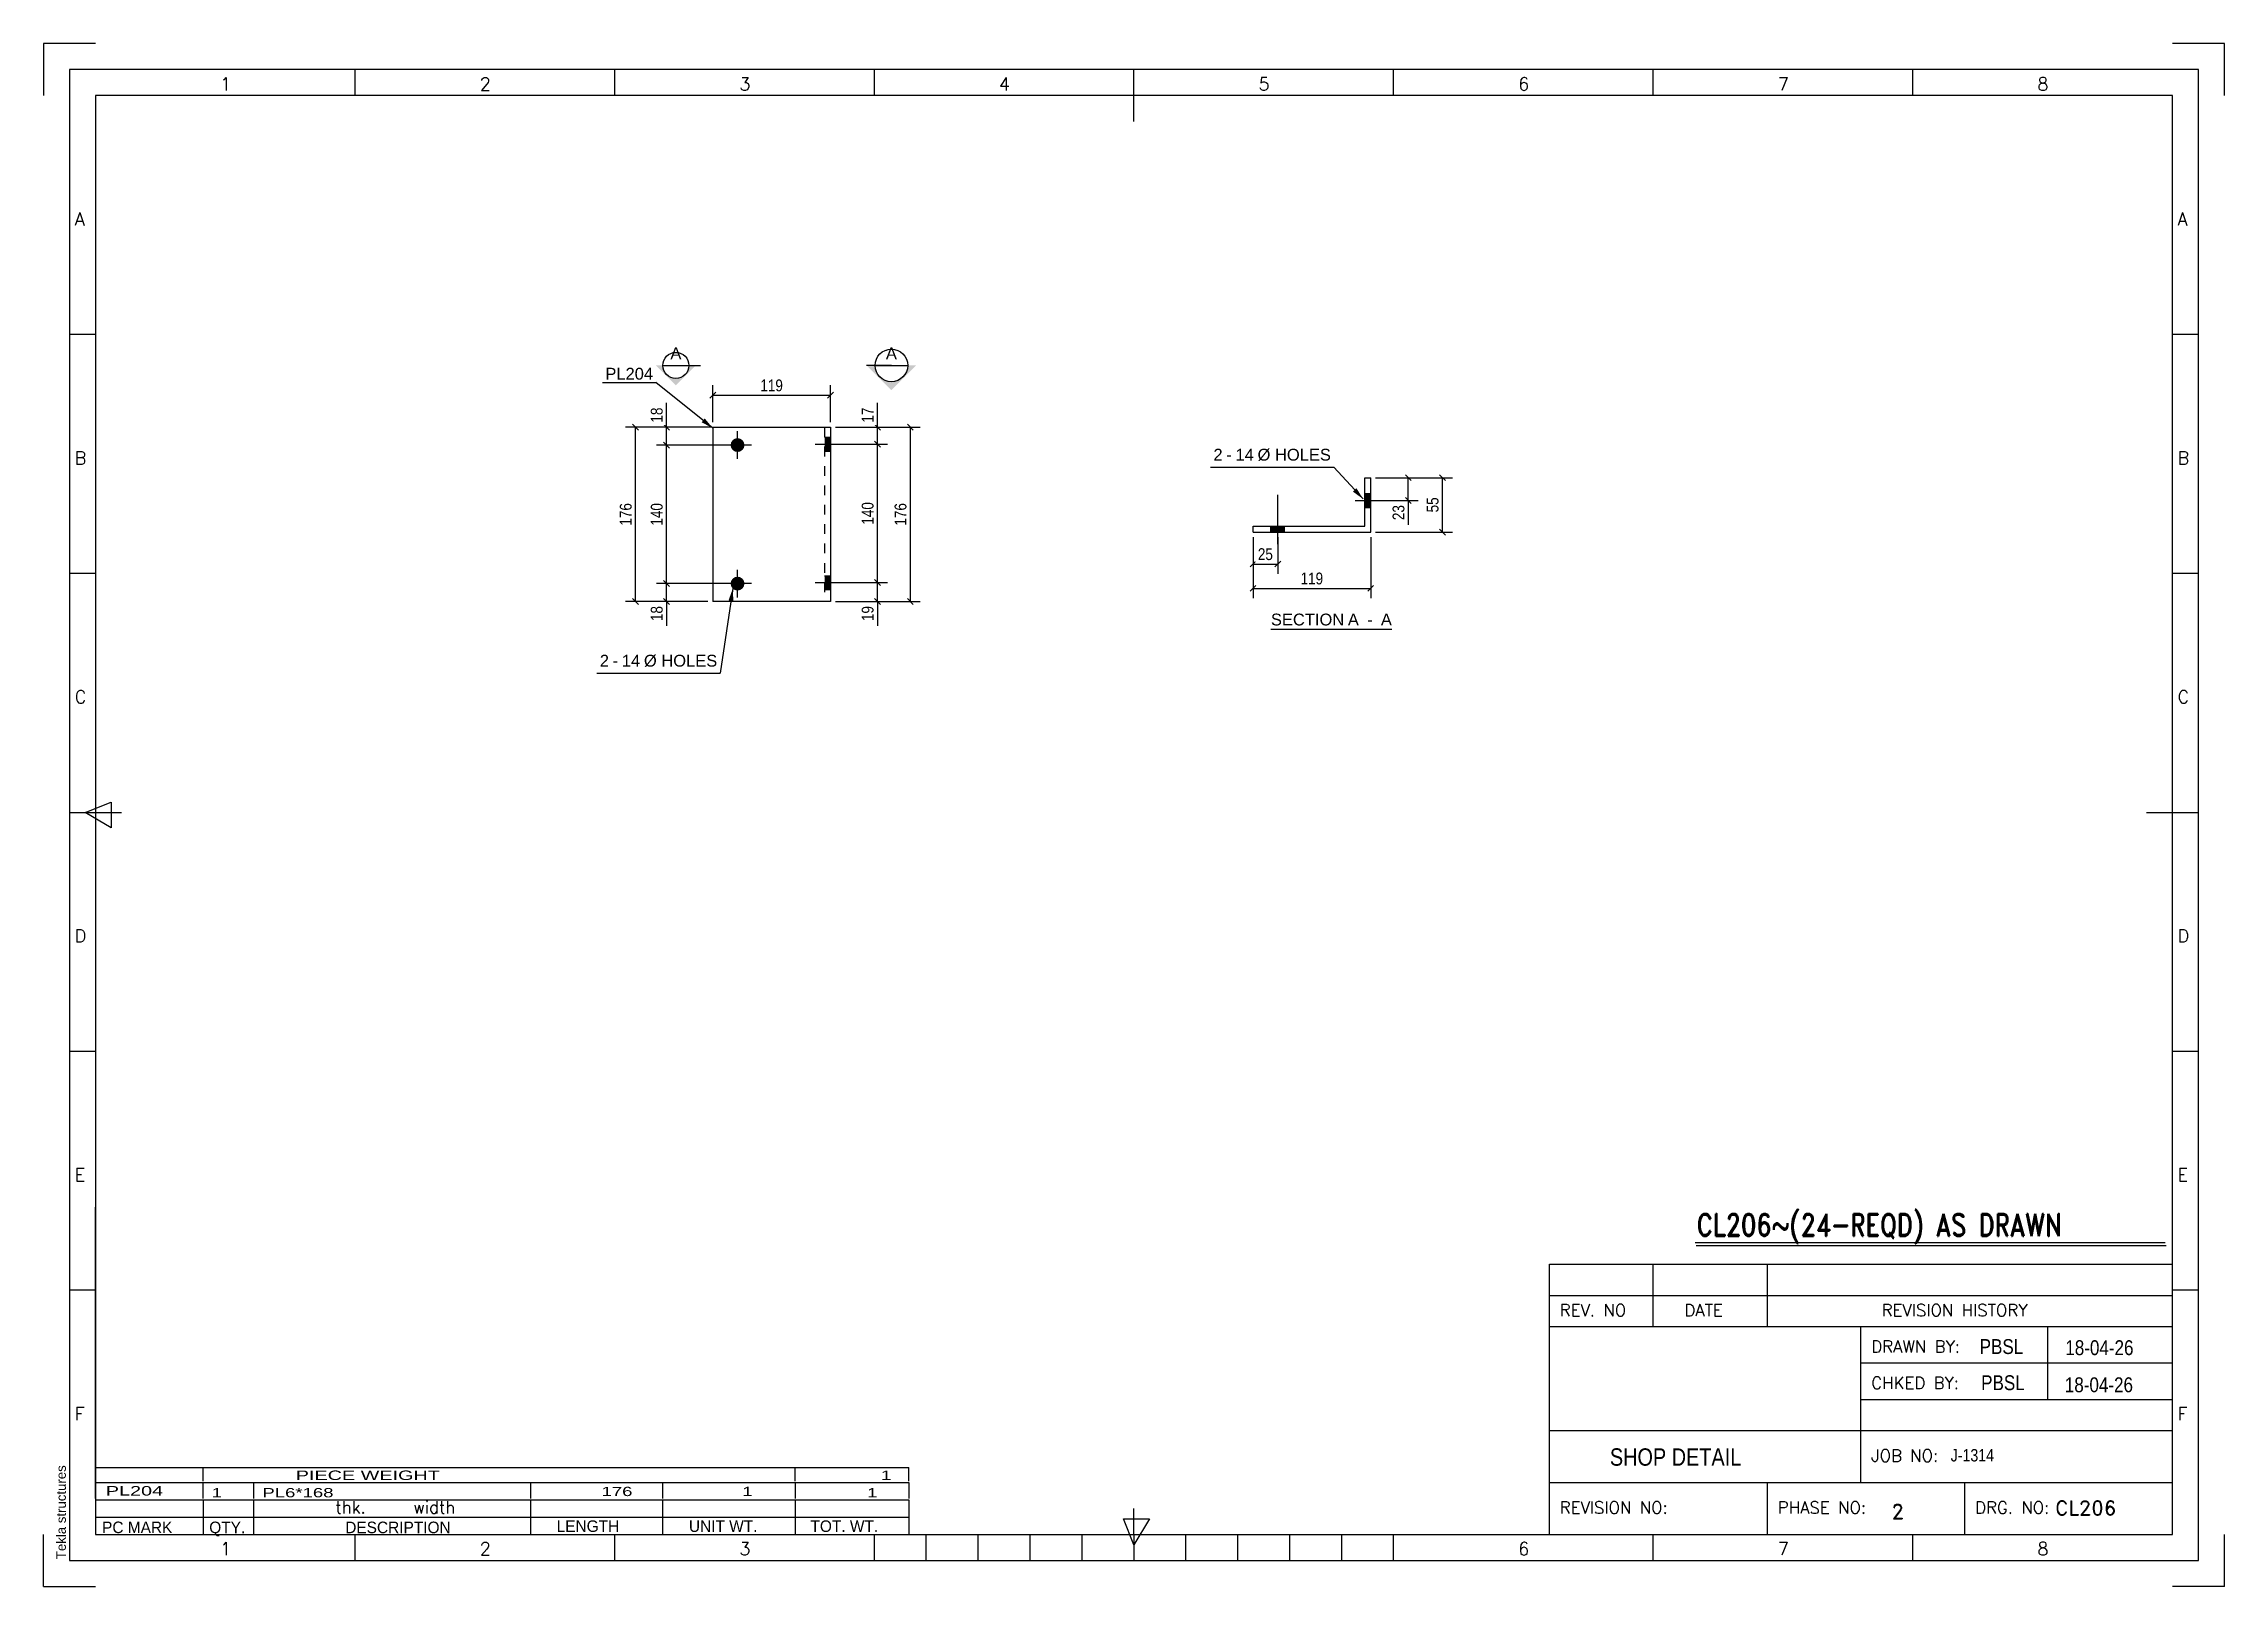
# Model space of a CAD drawing. Header units: millimetres. Extents: x -135 to 306, y -217 to 95.
import ezdxf

# ---------------------------------------------------------------- set-up
doc = ezdxf.new("R2010")
doc.units = ezdxf.units.MM
doc.linetypes.add('DXK_LINE_DOT2', pattern=[3.9198, 1.9599, -1.9599])
doc.styles.add('ari', font='', dxfattribs={"height": 0.2})
doc.styles.add('aria', font='', dxfattribs={"height": 0.2})
doc.styles.add('Arial', font='arial.ttf', dxfattribs={"height": 0.2})
doc.styles.add('Arial Narrow', font='ARIALN.TTF', dxfattribs={"height": 0.2})
doc.styles.add('RomanD', font='romand__.ttf', dxfattribs={"height": 0.2})
doc.styles.add('romand__', font='', dxfattribs={"height": 0.2})
doc.styles.add('RomanS', font='romans__.ttf', dxfattribs={"height": 0.2})
doc.styles.add('romans__', font='', dxfattribs={"height": 0.2})
doc.styles.get('ari').set_extended_font_data('ari')
doc.styles.get('aria').set_extended_font_data('aria')
doc.styles.get('romand__').set_extended_font_data('romand__')
doc.styles.get('romans__').set_extended_font_data('romans__')

msp = doc.modelspace()

# ---------------------------------------------------------------- hatches: boundary and pattern name
at = {"linetype": 'Continuous'}
for color, points in [(30, [(-1.64, 19.38), (0, 17.43), (-2.26, 18.6)]), (1, [(3.6, 14, -1), (6.4, 14, -1)]), (1, [(22.6, 15.6), (22.6, 12.8), (23.8, 12.8), (23.8, 15.6)]), (30, [(130.17, 5.28), (131.5, 3.11), (129.43, 4.6)]), (96, [(131.84, 4.21), (131.84, 1.41), (133.04, 1.41), (133.04, 4.21)]), (96, [(115.64, -2.39), (112.84, -2.39), (112.84, -3.59), (115.64, -3.59)]), (1, [(3.6, -14, -1), (6.4, -14, -1)]), (1, [(22.6, -12.4), (22.6, -15.2), (23.8, -15.2), (23.8, -12.4)]), (30, [(3.18, -17.4), (4.04, -15), (4.16, -17.55)])]:
    msp.add_hatch(color=color, dxfattribs=at).paths.add_polyline_path(points)

# ---------------------------------------------------------------- linework, layer by layer
at = {"color": 7, "linetype": 'Continuous'}
for p, q in [((-135.33, 95.15), (-135.33, 84.65)), ((-124.83, 95.15), (-135.33, 95.15)), ((305.67, 95.15), (295.17, 95.15)), ((305.67, 84.65), (305.67, 95.15)), ((-135.33, -216.7), (-135.33, -206.2)), ((305.67, -216.7), (305.67, -206.2)), ((-135.33, -216.7), (-124.83, -216.7)), ((305.67, -216.7), (295.17, -216.7))]:
    msp.add_line(p, q, dxfattribs=at)
at = {"color": 3, "linetype": 'Continuous'}
for p, q in [((300.42, 89.9), (-130.08, 89.9)), ((-130.08, 89.9), (-130.08, -211.45)), ((300.42, -211.45), (300.42, 89.9)), ((-130.08, -211.45), (300.42, -211.45))]:
    msp.add_line(p, q, dxfattribs=at)
at = {"color": 1, "linetype": 'Continuous'}
for p, q in [((-72.33, 84.65), (-72.33, 89.9)), ((-19.83, 84.65), (-19.83, 89.9)), ((32.67, 84.65), (32.67, 89.9)), ((85.17, 79.4), (85.17, 89.9)), ((137.67, 84.65), (137.67, 89.9)), ((190.17, 84.65), (190.17, 89.9)), ((242.67, 84.65), (242.67, 89.9)), ((295.17, 84.65), (-124.83, 84.65)), ((-124.83, 84.65), (-124.83, -206.2)), ((295.17, -206.2), (295.17, 84.65)), ((-124.83, 36.35), (-130.08, 36.35)), ((300.42, 36.35), (295.17, 36.35)), ((7.8, 14), (2.2, 14)), ((5, 11.2), (5, 16.8)), ((20.68, 14.2), (30.6, 14.2)), ((22.6, 15.6), (23.8, 15.6)), ((22.6, 12.8), (23.8, 12.8)), ((-124.83, -11.95), (-130.08, -11.95)), ((5, -16.8), (5, -11.2)), ((22.6, -12.4), (23.8, -12.4)), ((300.42, -11.95), (295.17, -11.95)), ((7.8, -14), (2.2, -14)), ((20.68, -13.8), (30.6, -13.8)), ((22.6, -15.2), (23.8, -15.2)), ((-130.08, -60.25), (-119.58, -60.25)), ((-126.93, -60.25), (-121.68, -58.15)), ((-121.68, -63.4), (-126.93, -60.25)), ((-121.68, -58.15), (-121.68, -63.4)), ((289.92, -60.25), (300.42, -60.25)), ((-124.83, -108.55), (-130.08, -108.55)), ((300.42, -108.55), (295.17, -108.55)), ((169.17, -206.2), (169.17, -151.6)), ((169.17, -151.6), (295.17, -151.6)), ((190.17, -164.2), (190.17, -151.6)), ((213.27, -164.2), (213.27, -151.6)), ((-124.83, -156.85), (-130.08, -156.85)), ((169.17, -157.9), (295.17, -157.9)), ((300.42, -156.85), (295.17, -156.85)), ((169.17, -164.2), (295.17, -164.2)), ((232.17, -185.2), (232.17, -164.2)), ((269.97, -178.9), (269.97, -164.2)), ((232.17, -171.55), (295.17, -171.55)), ((232.17, -178.9), (295.17, -178.9)), ((169.17, -185.2), (295.17, -185.2)), ((232.17, -195.7), (232.17, -185.2)), ((169.17, -195.7), (295.17, -195.7)), ((213.27, -206.2), (213.27, -195.7)), ((253.17, -206.2), (253.17, -195.7)), ((85.17, -206.2), (85.17, -200.95)), ((-124.83, -206.2), (295.17, -206.2)), ((-72.33, -211.45), (-72.33, -206.2)), ((-19.83, -211.45), (-19.83, -206.2)), ((32.67, -211.45), (32.67, -206.2)), ((43.17, -211.45), (43.17, -206.2)), ((53.67, -211.45), (53.67, -206.2)), ((64.17, -211.45), (64.17, -206.2)), ((74.67, -211.45), (74.67, -206.2)), ((83.07, -203.05), (88.32, -203.05)), ((85.17, -208.3), (83.07, -203.05)), ((88.32, -203.05), (85.17, -208.3)), ((85.17, -206.2), (85.17, -211.45)), ((95.67, -211.45), (95.67, -206.2)), ((106.17, -211.45), (106.17, -206.2)), ((116.67, -211.45), (116.67, -206.2)), ((127.17, -211.45), (127.17, -206.2)), ((137.67, -211.45), (137.67, -206.2)), ((190.17, -211.45), (190.17, -206.2)), ((242.67, -211.45), (242.67, -206.2)), ((32.67, -211.45), (137.67, -211.45))]:
    msp.add_line(p, q, dxfattribs=at)
at = {"color": 4, "linetype": 'Continuous'}
for p, q in [((0.6, 24.67), (-0.6, 23.47)), ((0, 18.6), (0, 26.12)), ((0, 24.07), (23.8, 24.07)), ((23.2, 23.47), (24.4, 24.67)), ((23.8, 18.6), (23.8, 26.12)), ((-15.02, 17), (-16.22, 18.2)), ((-9.95, 18.2), (-8.75, 17)), ((32.7, 18.2), (33.9, 17)), ((40.55, 17), (39.35, 18.2)), ((-0.17, 17.6), (-17.67, 17.6)), ((-15.62, -17.6), (-15.62, 17.6)), ((-1, 17.6), (-11.4, 17.6)), ((4, 14), (-11.4, 14)), ((4, 14), (-11.4, 14)), ((-8.75, 13.4), (-9.95, 14.6)), ((-8.75, 13.4), (-9.95, 14.6)), ((-9.35, 14), (-9.35, 17.6)), ((-9.35, -14), (-9.35, 14)), ((24.8, 17.6), (35.3, 17.6)), ((24.8, 14.2), (35.3, 14.2)), ((24.8, 14.2), (35.3, 14.2)), ((33.9, 13.6), (32.7, 14.8)), ((33.9, 13.6), (32.7, 14.8)), ((33.3, 14.2), (33.3, 17.6)), ((33.3, -13.8), (33.3, 14.2)), ((39.95, -17.6), (39.95, 17.6)), ((134.04, 7.41), (142.65, 7.41)), ((134.04, 7.41), (149.55, 7.41)), ((140.05, 8.01), (141.25, 6.81)), ((140.65, 2.81), (140.65, 7.41)), ((148.15, 6.81), (146.95, 8.01)), ((147.55, -3.59), (147.55, 7.41)), ((134.04, 2.81), (142.65, 2.81)), ((141.25, 2.21), (140.05, 3.41)), ((146.95, -2.99), (148.15, -4.19)), ((109.24, -4.59), (109.24, -16.96)), ((109.24, -4.59), (109.24, -12.04)), ((114.24, -4.59), (114.24, -12.04)), ((133.04, -4.59), (133.04, -16.96)), ((32.7, -13.2), (33.9, -14.4)), ((32.7, -13.2), (33.9, -14.4)), ((109.84, -9.44), (108.64, -10.64)), ((109.24, -10.04), (114.24, -10.04)), ((113.64, -10.64), (114.84, -9.44)), ((-1, -17.6), (-17.67, -17.6)), ((-16.22, -17), (-15.02, -18.2)), ((4, -14), (-11.4, -14)), ((4, -14), (-11.4, -14)), ((-1, -17.6), (-11.4, -17.6)), ((-9.95, -13.4), (-8.75, -14.6)), ((-9.95, -13.4), (-8.75, -14.6)), ((-8.75, -18.2), (-9.95, -17)), ((-9.35, -17.6), (-9.35, -14)), ((24.8, -13.8), (35.3, -13.8)), ((24.8, -13.8), (35.3, -13.8)), ((24.8, -17.6), (41.95, -17.6)), ((24.8, -17.6), (35.3, -17.6)), ((33.9, -18.2), (32.7, -17)), ((33.3, -17.6), (33.3, -13.8)), ((39.35, -17), (40.55, -18.2)), ((109.84, -14.36), (108.64, -15.56)), ((109.24, -14.96), (133.04, -14.96)), ((132.44, -15.56), (133.64, -14.36)), ((198.67, -147.2), (293.67, -147.2)), ((198.89, -147.82), (293.89, -147.82))]:
    msp.add_line(p, q, dxfattribs=at)
at = {"color": 2, "linetype": 'Continuous'}
for p, q in [((0, 17.6), (23.8, 17.6)), ((0, 17.6), (0, -17.6)), ((23.8, 17.6), (23.8, -17.6)), ((131.84, -2.39), (131.84, 7.41)), ((131.84, 7.41), (133.04, 7.41)), ((133.04, -3.59), (133.04, 7.41)), ((109.24, -3.59), (109.24, -2.39)), ((109.24, -2.39), (131.84, -2.39)), ((109.24, -3.59), (133.04, -3.59)), ((23.8, -17.6), (0, -17.6))]:
    msp.add_line(p, q, dxfattribs=at)
at = {"color": 7, "linetype": 'DXK_LINE_DOT2'}
msp.add_line((22.6, 17.6), (22.6, -17.6), dxfattribs=at)
at = {"color": 96, "linetype": 'Continuous'}
for p, q in [((114.24, -6.01), (114.24, 3.91)), ((129.92, 2.81), (139.84, 2.81)), ((131.84, 4.21), (133.04, 4.21)), ((131.84, 1.41), (133.04, 1.41)), ((112.84, -3.59), (112.84, -2.39)), ((115.64, -3.59), (115.64, -2.39))]:
    msp.add_line(p, q, dxfattribs=at)
at = {"color": 30, "linetype": 'Continuous'}
msp.add_line((112.86, -23.21), (137.32, -23.21), dxfattribs=at)
at = {"color": 5, "linetype": 'Continuous'}
for p, q in [((-124.83, -136.9), (-124.83, -140.05)), ((-124.83, -143.2), (-124.83, -140.05)), ((-124.83, -147.4), (-124.83, -143.2)), ((-124.83, -150.55), (-124.83, -147.4)), ((-124.83, -154.75), (-124.83, -150.55)), ((-124.83, -157.9), (-124.83, -154.75)), ((-124.83, -162.1), (-124.83, -157.9)), ((-124.83, -165.25), (-124.83, -162.1)), ((-124.83, -169.45), (-124.83, -165.25)), ((-124.83, -172.6), (-124.83, -169.45)), ((-124.83, -176.8), (-124.83, -172.6)), ((-124.83, -179.95), (-124.83, -176.8)), ((-124.83, -184.15), (-124.83, -179.95)), ((-124.83, -187.3), (-124.83, -184.15)), ((-124.83, -191.5), (-124.83, -187.3)), ((-124.83, -194.65), (-124.83, -191.5)), ((-124.83, -192.7), (-124.83, -195.45)), ((-124.83, -192.7), (39.67, -192.7)), ((-103.08, -195.45), (-103.08, -192.7)), ((16.67, -195.45), (16.67, -192.7)), ((39.67, -195.45), (39.67, -192.7)), ((-124.83, -198.85), (-124.83, -194.65)), ((-124.83, -198.95), (-124.83, -195.7)), ((-124.83, -195.7), (39.67, -195.7)), ((-103.08, -198.95), (-103.08, -195.7)), ((-92.83, -198.95), (-92.83, -195.7)), ((-36.83, -198.95), (-36.83, -195.7)), ((-10.08, -198.95), (-10.08, -195.7)), ((16.67, -195.7), (16.67, -198.95)), ((39.67, -195.7), (39.67, -198.95)), ((-124.83, -198.85), (-124.83, -206.2)), ((-124.83, -199.2), (39.67, -199.2)), ((-124.83, -199.2), (-124.83, -206.2)), ((-124.83, -202.7), (39.67, -202.7)), ((-103.08, -199.2), (-103.08, -206.2)), ((-92.83, -206.2), (-92.83, -199.2)), ((-36.83, -206.2), (-36.83, -199.2)), ((-10.08, -206.2), (-10.08, -199.2)), ((16.67, -199.2), (16.67, -206.2)), ((39.67, -199.2), (39.67, -206.2)), ((-124.83, -206.2), (48.42, -206.2)), ((-124.83, -206.2), (39.67, -206.2))]:
    msp.add_line(p, q, dxfattribs=at)

# ---------------------------------------------------------------- texts
at = {"color": 1, "linetype": 'Continuous'}
for s, height, style, p in [('1', 2.6, 'RomanS', (-99.63, 85.7)), ('2', 2.6, 'RomanS', (-47.13, 85.7)), ('3', 2.6, 'RomanS', (5.37, 85.7)), ('4', 2.6, 'RomanS', (57.87, 85.7)), ('5', 2.6, 'RomanS', (110.37, 85.7)), ('6', 2.6, 'RomanS', (162.87, 85.7)), ('7', 2.6, 'RomanS', (215.37, 85.7)), ('8', 2.6, 'RomanS', (267.87, 85.7)), ('A', 2.6, 'RomanS', (-129.03, 58.4)), ('A', 2.6, 'RomanS', (296.22, 58.4)), ('B', 2.6, 'RomanS', (-129.03, 10.1)), ('B', 2.6, 'RomanS', (296.22, 10.1)), ('C', 2.6, 'RomanS', (-129.03, -38.2)), ('C', 2.6, 'RomanS', (296.22, -38.2)), ('D', 2.6, 'RomanS', (-129.03, -86.5)), ('D', 2.6, 'RomanS', (296.22, -86.5)), ('E', 2.6, 'RomanS', (-129.03, -134.8)), ('E', 2.6, 'RomanS', (296.22, -134.8)), ('F', 2.6, 'RomanS', (-129.03, -183.1)), ('F', 2.6, 'RomanS', (296.22, -183.1)), ('thk.', 2.477, 'RomanS', (-76.33, -201.95)), ('width', 2.477, 'RomanS', (-60.58, -201.95)), ('PC MARK', 2.333, 'ari', (-123.5, -205.94)), ('QTY.', 2.333, 'ari', (-101.83, -205.95)), ('DESCRIPTION', 2.3333, 'ari', (-74.33, -205.95)), ('LENGTH', 2.333, 'ari', (-31.58, -205.7)), ('UNIT WT.', 2.333, 'ari', (-4.83, -205.7)), ('TOT. WT.', 2.333, 'ari', (19.75, -205.7)), ('1', 2.6, 'RomanS', (-99.63, -210.4)), ('2', 2.6, 'RomanS', (-47.13, -210.4)), ('3', 2.6, 'RomanS', (5.37, -210.4)), ('6', 2.6, 'RomanS', (162.87, -210.4)), ('7', 2.6, 'RomanS', (215.37, -210.4)), ('8', 2.6, 'RomanS', (267.87, -210.4))]:
    msp.add_text(s, height=height, dxfattribs=dict(at, style=style)).set_placement(p)
at = {"color": 3, "style": 'RomanD', "width": 0.8}
msp.add_text('CL206~(24-REQD) AS DRAWN', height=4.5059, dxfattribs=at).set_placement((198.97, -145.89))
at = {"color": 4, "linetype": 'Continuous', "style": 'romans__'}
for s, p in [('REV. NO', (171.27, -162.1)), ('DATE', (196.47, -162.1)), ('REVISION HISTORY', (236.37, -162.1)), ('DRAWN BY:', (234.27, -169.45)), ('CHKED BY:', (234.27, -176.8)), ('JOB NO:', (234.27, -191.5)), ('REVISION NO:', (171.27, -202)), ('PHASE NO:', (215.37, -202)), ('DRG. NO:', (255.27, -202))]:
    msp.add_text(s, height=2.45, dxfattribs=at).set_placement(p)
at = {"color": 3, "linetype": 'Continuous'}
for s, height, style, p in [('PBSL', 3.006, 'Arial Narrow', (256.19, -169.73)), ('18-04-26', 3.006, 'Arial Narrow', (273.51, -169.96)), ('PBSL', 3.006, 'Arial Narrow', (256.49, -177.04)), ('18-04-26', 3.006, 'Arial Narrow', (273.41, -177.46)), ('SHOP DETAIL', 3.5075, 'Arial Narrow', (181.41, -192.31)), ('J-1314', 2.505, 'Arial Narrow', (250.32, -191.45)), ('2', 2.94, 'romand__', (238.36, -203.05)), ('CL206', 2.94, 'romand__', (271.45, -202.34))]:
    msp.add_text(s, height=height, dxfattribs=dict(at, style=style)).set_placement(p)
at = {"color": 174, "style": 'Arial'}
msp.add_text('Tekla structures', height=1.9102, rotation=90, dxfattribs=at).set_placement((-130.83, -211.2))
at = {"color": 1, "linetype": 'Continuous', "style": 'Arial', "width": 1.5}
for s, height, p in [('PIECE WEIGHT', 1.9102, (-84.33, -195.2)), ('1', 1.91, (33.96, -195.2))]:
    msp.add_text(s, height=height, dxfattribs=at).set_placement(p)
at = {"color": 4, "linetype": 'Continuous', "width": 1.5}
for s, height, style, p in [('PL204', 1.91, 'Arial', (-122.74, -198.34)), ('1', 1.87, 'aria', (-101.33, -198.7)), ('PL6*168', 1.867, 'ari', (-91.08, -198.7)), ('176', 1.867, 'ari', (-22.5, -198.45)), ('1', 1.87, 'ari', (5.96, -198.45)), ('1', 1.87, 'ari', (31.21, -198.7))]:
    msp.add_text(s, height=height, dxfattribs=dict(at, style=style)).set_placement(p)

# ---------------------------------------------------------------- wipeouts: each hides what was drawn before it
at = {"color": 0, "linetype": 'Continuous'}
for points in [[(-6.36, 31.35), (-6.36, 33.85), (-8.58, 33.85), (-8.58, 31.35)], [(37.22, 31.35), (37.22, 33.85), (35, 33.85), (35, 31.35)]]:
    msp.add_wipeout(points, dxfattribs=at)
at = {"color": 0}
for points in [[(-12.09, 27.23), (-12.09, 29.73), (-21.73, 29.73), (-21.73, 27.23)], [(103.09, 10.86), (103.09, 13.36), (101.24, 13.36), (101.24, 10.86)], [(-21, -30.78), (-21, -28.28), (-22.85, -28.28), (-22.85, -30.78)]]:
    msp.add_wipeout(points, dxfattribs=at)

# ---------------------------------------------------------------- next in the draw order: hatches: boundary and pattern name
at = {"linetype": 'Continuous'}
for points in [[(-11.47, 30.1), (-10.11, 30.1, 0.403684), (-7.47, 27.46, 0.410244), (-4.83, 30.1), (-3.47, 30.1, 0.000008), (-7.47, 26.1)], [(31.11, 30.1), (32.81, 30.1, 0.403684), (36.11, 26.8, 0.410244), (39.41, 30.1), (41.11, 30.1, 0.000008), (36.11, 25.1)]]:
    msp.add_hatch(color=5, dxfattribs=at).paths.add_polyline_path(points)

# ---------------------------------------------------------------- next in the draw order: linework, layer by layer
at = {"color": 30, "linetype": 'Continuous'}
msp.add_line((-22.33, 26.63), (-11.49, 26.63), dxfattribs=at)
at = {"color": 5, "linetype": 'Continuous'}
for p, q in [((-10.07, 30.1), (-4.87, 30.1)), ((-7.47, 30.1), (-2.47, 30.1)), ((-7.47, 30.1), (-7.47, 30.1)), ((36.11, 30.1), (31.11, 30.1)), ((32.86, 30.1), (39.36, 30.1)), ((36.11, 30.1), (36.11, 30.1))]:
    msp.add_line(p, q, dxfattribs=at)
for centre, radius in [((-7.47, 30.1), 2.64), ((36.11, 30.1), 3.3)]:
    msp.add_circle(centre, radius, dxfattribs=at)

# ---------------------------------------------------------------- next in the draw order: texts
at = {"color": 5, "linetype": 'Continuous', "style": 'Arial'}
for p in [(-8.58, 31.35), (35, 31.35)]:
    msp.add_text('A', height=2.39, dxfattribs=at).set_placement(p)
at = {"color": 3, "style": 'Arial'}
msp.add_text('PL204', height=2.388, dxfattribs=at).set_placement((-21.73, 27.23))

# ---------------------------------------------------------------- next in the draw order: wipeouts: each hides what was drawn before it
at = {"color": 0, "linetype": 'Continuous'}
for points in [[(14.69, 24.37), (14.69, 27.87), (9.11, 27.87), (9.11, 24.37)], [(-9.65, 22.08), (-13.15, 22.08), (-13.15, 18.04), (-9.65, 18.04)], [(33, 22.08), (29.5, 22.08), (29.5, 18.04), (33, 18.04)], [(-15.92, 2.79), (-19.42, 2.79), (-19.42, -2.79), (-15.92, -2.79)], [(-9.65, 2.79), (-13.15, 2.79), (-13.15, -2.79), (-9.65, -2.79)], [(33, 2.99), (29.5, 2.99), (29.5, -2.59), (33, -2.59)], [(39.65, 2.79), (36.15, 2.79), (36.15, -2.79), (39.65, -2.79)], [(140.35, 2.37), (136.85, 2.37), (136.85, -1.67), (140.35, -1.67)], [(147.25, 3.93), (143.75, 3.93), (143.75, -0.11), (147.25, -0.11)], [(113.76, -9.74), (113.76, -6.24), (109.72, -6.24), (109.72, -9.74)], [(123.93, -14.66), (123.93, -11.16), (118.36, -11.16), (118.36, -14.66)], [(-9.65, -18.04), (-13.15, -18.04), (-13.15, -22.08), (-9.65, -22.08)], [(33, -18.04), (29.5, -18.04), (29.5, -22.08), (33, -22.08)], [(127.67, -22.46), (127.67, -19.96), (112.86, -19.96), (112.86, -22.46)]]:
    msp.add_wipeout(points, dxfattribs=at)
at = {"color": 0}
for points in [[(104.95, 10.86), (104.95, 13.36), (103.84, 13.36), (103.84, 10.86)], [(-19.14, -30.78), (-19.14, -28.28), (-20.25, -28.28), (-20.25, -30.78)]]:
    msp.add_wipeout(points, dxfattribs=at)

# ---------------------------------------------------------------- next in the draw order: linework, layer by layer
at = {"color": 30, "linetype": 'Continuous'}
msp.add_line((0, 17.43), (-11.49, 26.63), dxfattribs=at)
at = {"color": 4, "linetype": 'Continuous'}
for p, q in [((-9.35, 17.6), (-9.35, 22.52)), ((-9.35, 17.6), (-9.35, 22.52)), ((33.3, 17.6), (33.3, 22.52)), ((33.3, 17.6), (33.3, 22.52)), ((24.8, 17.6), (41.95, 17.6)), ((140.65, 2.81), (140.65, -2.11)), ((140.65, 2.81), (140.65, -2.11)), ((134.04, -3.59), (149.55, -3.59)), ((-9.35, -17.6), (-9.35, -22.52)), ((-9.35, -17.6), (-9.35, -22.52)), ((33.3, -17.6), (33.3, -22.52)), ((33.3, -17.6), (33.3, -22.52))]:
    msp.add_line(p, q, dxfattribs=at)

# ---------------------------------------------------------------- next in the draw order: texts
at = {"color": 7, "linetype": 'Continuous', "style": 'Arial Narrow'}
for s, p in [('119', (9.61, 24.87)), ('25', (110.22, -9.24)), ('119', (118.86, -14.16))]:
    msp.add_text(s, height=2.386, dxfattribs=at).set_placement(p)
for s, p in [('18', (-10.15, 18.54)), ('17', (32.5, 18.54)), ('176', (-16.42, -2.29)), ('140', (-10.15, -2.29)), ('140', (32.5, -2.09)), ('176', (39.15, -2.29)), ('23', (139.85, -1.17)), ('55', (146.75, 0.39)), ('18', (-10.15, -21.58)), ('19', (32.5, -21.58))]:
    msp.add_text(s, height=2.386, rotation=90.0002, dxfattribs=at).set_placement(p)
at = {"color": 3, "style": 'Arial'}
for p in [(101.24, 10.86), (-22.85, -30.78)]:
    msp.add_text('2', height=2.39, dxfattribs=at).set_placement(p)

# ---------------------------------------------------------------- next in the draw order: wipeouts: each hides what was drawn before it
at = {"color": 0}
for points in [[(109.41, 10.86), (109.41, 13.36), (105.7, 13.36), (105.7, 10.86)], [(-14.68, -30.78), (-14.68, -28.28), (-18.39, -28.28), (-18.39, -30.78)]]:
    msp.add_wipeout(points, dxfattribs=at)
at = {"color": 0, "linetype": 'Continuous'}
msp.add_wipeout([(130.64, -22.46), (130.64, -19.96), (128.42, -19.96), (128.42, -22.46)], dxfattribs=at)

# ---------------------------------------------------------------- next in the draw order: texts
at = {"color": 3, "style": 'Arial'}
for p in [(103.84, 10.86), (-20.25, -30.78)]:
    msp.add_text('-', height=2.39, dxfattribs=at).set_placement(p)
at = {"color": 3, "linetype": 'Continuous', "style": 'Arial'}
msp.add_text('SECTION', height=2.388, dxfattribs=at).set_placement((112.86, -22.46))

# ---------------------------------------------------------------- next in the draw order: wipeouts: each hides what was drawn before it
at = {"color": 0}
for points in [[(124.97, 10.86), (124.97, 13.36), (110.16, 13.36), (110.16, 10.86)], [(0.88, -30.78), (0.88, -28.28), (-13.93, -28.28), (-13.93, -30.78)]]:
    msp.add_wipeout(points, dxfattribs=at)
at = {"color": 0, "linetype": 'Continuous'}
msp.add_wipeout([(134.35, -22.46), (134.35, -19.96), (131.39, -19.96), (131.39, -22.46)], dxfattribs=at)

# ---------------------------------------------------------------- next in the draw order: linework, layer by layer
at = {"color": 30, "linetype": 'Continuous'}
for p, q in [((100.64, 9.51), (125.57, 9.51)), ((131.5, 3.11), (125.57, 9.51)), ((4.04, -15), (1.48, -32.13)), ((-23.45, -32.13), (1.48, -32.13))]:
    msp.add_line(p, q, dxfattribs=at)

# ---------------------------------------------------------------- next in the draw order: texts
at = {"color": 3, "style": 'Arial'}
for s, p in [('14', (105.7, 10.86)), ('Ø HOLES', (110.16, 10.86)), ('14', (-18.39, -30.78)), ('Ø HOLES', (-13.93, -30.78))]:
    msp.add_text(s, height=2.388, dxfattribs=at).set_placement(p)
at = {"color": 3, "linetype": 'Continuous', "style": 'Arial'}
msp.add_text('A', height=2.39, dxfattribs=at).set_placement((128.42, -22.46))

# ---------------------------------------------------------------- next in the draw order: wipeouts: each hides what was drawn before it
at = {"color": 0, "linetype": 'Continuous'}
msp.add_wipeout([(137.32, -22.46), (137.32, -19.96), (135.1, -19.96), (135.1, -22.46)], dxfattribs=at)

# ---------------------------------------------------------------- next in the draw order: texts
at = {"color": 3, "linetype": 'Continuous', "style": 'Arial'}
for s, height, p in [(' - ', 2.388, (131.39, -22.46)), ('A', 2.39, (135.1, -22.46))]:
    msp.add_text(s, height=height, dxfattribs=at).set_placement(p)

doc.saveas('drawing.dxf')
